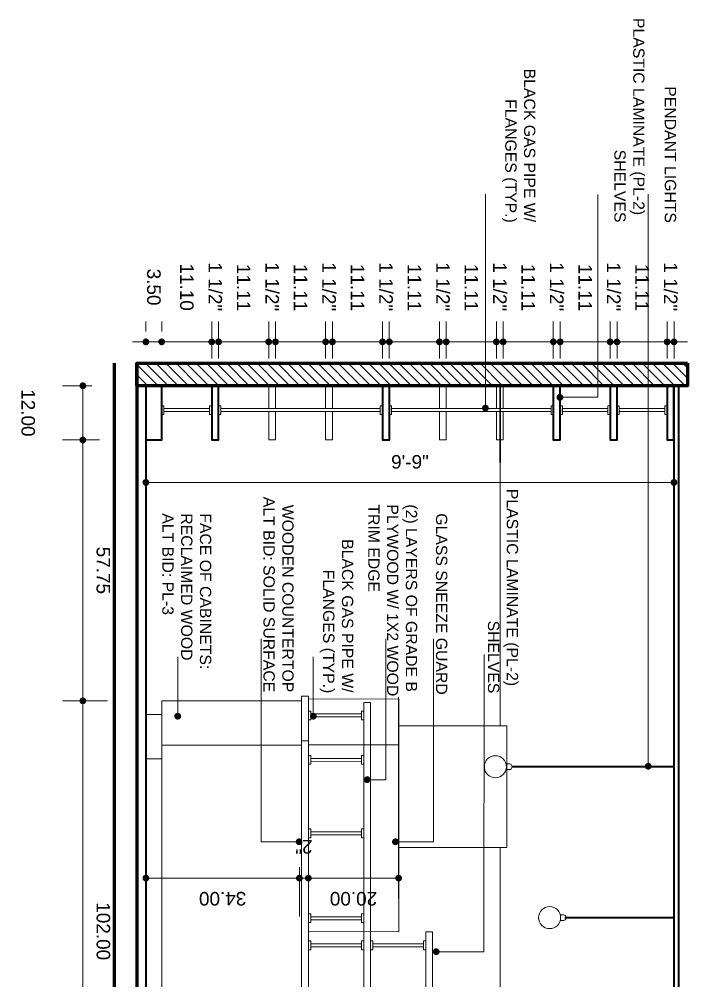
# Model space of a CAD drawing. Extents: x -566 to 72611, y -487 to 32334.
# Drawn here: x -558.9 to -410.1, y 217.8 to 430.6 of the extents above; entities that cross this region are included whole.
import ezdxf

# ---------------------------------------------------------------- set-up
doc = ezdxf.new("R2010")
doc.units = 0
doc.header["$LTSCALE"] = 0.5
doc.header["$MEASUREMENT"] = 0
doc.layers.get('0').update_dxf_attribs({"color": 20, "linetype": 'CONTINUOUS'})
doc.layers.get('DEFPOINTS').update_dxf_attribs({"linetype": 'CONTINUOUS', "lineweight": 5})
for name, color, linetype, lineweight in [('Annotations', 40, 'CONTINUOUS', 5), ('Framing', 142, 'CONTINUOUS', 35), ('hatch', 253, 'CONTINUOUS', 5), ('viewed', 160, 'CONTINUOUS', 13), ('walls', 191, 'CONTINUOUS', 60)]:
    doc.layers.add(name, color=color, linetype=linetype, lineweight=lineweight)
doc.styles.get("Standard").update_dxf_attribs({"font": 'arial.ttf'})
doc.dimstyles.new('Arch96', dxfattribs={"dimscale": 96, "dimtxt": 0.03125, "dimasz": 0.015625, "dimexe": 0.046875, "dimexo": 0.0625, "dimgap": 0.03125, "dimtad": 1, "dimtoh": 1, "dimdec": 4, "dimzin": 3, "dimdsep": 46, "dimlunit": 4, "dimtxsty": 'Standard', "dimblk": 'DOT', "dimcen": 0, "dimdle": 0.046875, "dimclrd": 256, "dimclre": 256, "dimclrt": 256, "dimaunit": 1, "dimadec": 3, "dimazin": 2, "dimtfac": 1, "dimtdec": 4, "dimtmove": 2, "dimatfit": 3, "dimldrblk": 'ARO14', "dimfxl": 1, "dimfrac": 2, "dimlwd": -1, "dimlwe": -1, "dimarcsym": 0})
doc.dimstyles.new('Arch96 IN', dxfattribs={"dimscale": 96, "dimtxt": 0.03125, "dimasz": 0.015625, "dimexe": 0.046875, "dimexo": 0.125, "dimgap": 0.03125, "dimtad": 1, "dimtoh": 1, "dimzin": 3, "dimdsep": 46, "dimtxsty": 'Standard', "dimblk": 'DOT', "dimcen": 0, "dimdle": 0.046875, "dimclrd": 256, "dimclre": 256, "dimclrt": 256, "dimaunit": 1, "dimadec": 3, "dimazin": 2, "dimtfac": 1, "dimtmove": 2, "dimatfit": 3, "dimldrblk": 'ARO14', "dimfxl": 1, "dimfrac": 2, "dimlwd": -1, "dimlwe": -1, "dimarcsym": 0})

# ---------------------------------------------------------------- blocks, each defined once
blk = doc.blocks.new('_Dot')
at = {"color": 0, "linetype": 'ByBlock', "lineweight": -2}
blk.add_line((-0.5, 0), (-1, 0), dxfattribs=at)
at = {"color": 0, "linetype": 'ByBlock', "const_width": 0.5}
blk.add_lwpolyline([(-0.25, 0, 1), (0.25, 0, 1)], format="xyb", close=True, dxfattribs=at)
blk = doc.blocks.new('*D57')
at = {"layer": 'Annotations', "transparency": 16777216}
for p, q in [((-530.79, 331.5), (-530.79, 323.6)), ((-413.79, 331.5), (-413.79, 323.6)), ((-415.29, 328.1), (-529.29, 328.1))]:
    blk.add_line(p, q, dxfattribs=at)
at = {"layer": 'DEFPOINTS', "color": 0, "transparency": 16777216}
for p in [(-530.79, 337.5), (-413.79, 337.5), (-530.79, 328.1)]:
    blk.add_point(p, dxfattribs=at)
at = {"layer": 'Annotations', "transparency": 16777216, "xscale": 1.5, "yscale": 1.5, "zscale": 1.5, "rotation": 180}
blk.add_blockref('_Dot', (-530.79, 328.1), dxfattribs=at)
at = {"layer": 'Annotations', "transparency": 16777216, "xscale": 1.5, "yscale": 1.5, "zscale": 1.5}
blk.add_blockref('_Dot', (-413.79, 328.1), dxfattribs=at)
at = {"layer": 'Annotations', "transparency": 16777216, "insert": (-472.29, 332.63), "char_height": 3, "attachment_point": 5}
blk.add_mtext('9\'-9"', dxfattribs=at)
blk = doc.blocks.new('ARO14')
blk.add_line((0, 0), (-1.02, 0))
at = {"const_width": 0.0625}
blk.add_lwpolyline([(-0.77, 0.47), (0, 0), (-0.77, -0.47)], dxfattribs=at)
blk = doc.blocks.new('*D228')
at = {"layer": 'Annotations', "transparency": 16777216}
for p, q in [((-530.79, 361.5), (-530.79, 363.72)), ((-527.29, 361.5), (-527.29, 363.72)), ((-532.29, 359.22), (-533.79, 359.22)), ((-530.79, 359.22), (-527.29, 359.22)), ((-525.79, 359.22), (-524.29, 359.22))]:
    blk.add_line(p, q, dxfattribs=at)
at = {"layer": 'DEFPOINTS', "color": 0, "transparency": 16777216}
for p in [(-527.29, 359.22), (-530.79, 349.5), (-527.29, 349.5)]:
    blk.add_point(p, dxfattribs=at)
at = {"layer": 'Annotations', "transparency": 16777216, "xscale": 1.5, "yscale": 1.5, "zscale": 1.5}
blk.add_blockref('_Dot', (-530.79, 359.22), dxfattribs=at)
at = {"layer": 'Annotations', "transparency": 16777216, "xscale": 1.5, "yscale": 1.5, "zscale": 1.5, "rotation": 180}
blk.add_blockref('_Dot', (-527.29, 359.22), dxfattribs=at)
at = {"layer": 'Annotations', "transparency": 16777216, "insert": (-529.04, 371.35), "char_height": 3, "attachment_point": 5, "rotation": 270}
blk.add_mtext('3.50', dxfattribs=at)
blk = doc.blocks.new('*D229')
at = {"layer": 'Annotations', "transparency": 16777216}
for p, q in [((-527.29, 361.5), (-527.29, 363.72)), ((-516.2, 361.5), (-516.2, 363.72)), ((-525.79, 359.22), (-517.7, 359.22))]:
    blk.add_line(p, q, dxfattribs=at)
at = {"layer": 'DEFPOINTS', "color": 0, "transparency": 16777216}
for p in [(-516.2, 359.22), (-527.29, 349.5), (-516.2, 349.5)]:
    blk.add_point(p, dxfattribs=at)
at = {"layer": 'Annotations', "transparency": 16777216, "xscale": 1.5, "yscale": 1.5, "zscale": 1.5, "rotation": 180}
blk.add_blockref('_Dot', (-527.29, 359.22), dxfattribs=at)
at = {"layer": 'Annotations', "transparency": 16777216, "xscale": 1.5, "yscale": 1.5, "zscale": 1.5}
blk.add_blockref('_Dot', (-516.2, 359.22), dxfattribs=at)
at = {"layer": 'Annotations', "transparency": 16777216, "insert": (-521.74, 371.34), "char_height": 3, "attachment_point": 5, "rotation": 270}
blk.add_mtext('11.10', dxfattribs=at)
blk = doc.blocks.new('*D230')
at = {"layer": 'Annotations', "transparency": 16777216}
for p, q in [((-516.2, 355.5), (-516.2, 363.72)), ((-514.69, 355.5), (-514.69, 363.72)), ((-517.7, 359.22), (-519.2, 359.22)), ((-516.2, 359.22), (-514.69, 359.22)), ((-513.19, 359.22), (-511.69, 359.22))]:
    blk.add_line(p, q, dxfattribs=at)
at = {"layer": 'DEFPOINTS', "color": 0, "transparency": 16777216}
for p in [(-514.69, 359.22), (-516.2, 349.5), (-514.69, 349.5)]:
    blk.add_point(p, dxfattribs=at)
at = {"layer": 'Annotations', "transparency": 16777216, "xscale": 1.5, "yscale": 1.5, "zscale": 1.5}
blk.add_blockref('_Dot', (-516.2, 359.22), dxfattribs=at)
at = {"layer": 'Annotations', "transparency": 16777216, "xscale": 1.5, "yscale": 1.5, "zscale": 1.5, "rotation": 180}
blk.add_blockref('_Dot', (-514.69, 359.22), dxfattribs=at)
at = {"layer": 'Annotations', "transparency": 16777216, "insert": (-515.44, 371.42), "char_height": 3, "attachment_point": 5, "rotation": 270}
blk.add_mtext('1 1/2"', dxfattribs=at)
blk = doc.blocks.new('*D231')
at = {"layer": 'Annotations', "transparency": 16777216}
for p, q in [((-514.69, 361.5), (-514.69, 363.72)), ((-503.58, 361.5), (-503.58, 363.72)), ((-513.19, 359.22), (-505.08, 359.22))]:
    blk.add_line(p, q, dxfattribs=at)
at = {"layer": 'DEFPOINTS', "color": 0, "transparency": 16777216}
for p in [(-503.58, 359.22), (-514.69, 349.5), (-503.58, 349.5)]:
    blk.add_point(p, dxfattribs=at)
at = {"layer": 'Annotations', "transparency": 16777216, "xscale": 1.5, "yscale": 1.5, "zscale": 1.5, "rotation": 180}
blk.add_blockref('_Dot', (-514.69, 359.22), dxfattribs=at)
at = {"layer": 'Annotations', "transparency": 16777216, "xscale": 1.5, "yscale": 1.5, "zscale": 1.5}
blk.add_blockref('_Dot', (-503.58, 359.22), dxfattribs=at)
at = {"layer": 'Annotations', "transparency": 16777216, "insert": (-509.14, 371.24), "char_height": 3, "attachment_point": 5, "rotation": 270}
blk.add_mtext('11.11', dxfattribs=at)
blk = doc.blocks.new('*D232')
at = {"layer": 'Annotations', "transparency": 16777216}
for p, q in [((-503.58, 355.5), (-503.58, 363.72)), ((-502.08, 355.5), (-502.08, 363.72)), ((-505.08, 359.22), (-506.58, 359.22)), ((-503.58, 359.22), (-502.08, 359.22)), ((-500.58, 359.22), (-499.08, 359.22))]:
    blk.add_line(p, q, dxfattribs=at)
at = {"layer": 'DEFPOINTS', "color": 0, "transparency": 16777216}
for p in [(-502.08, 359.22), (-503.58, 349.5), (-502.08, 349.5)]:
    blk.add_point(p, dxfattribs=at)
at = {"layer": 'Annotations', "transparency": 16777216, "xscale": 1.5, "yscale": 1.5, "zscale": 1.5}
blk.add_blockref('_Dot', (-503.58, 359.22), dxfattribs=at)
at = {"layer": 'Annotations', "transparency": 16777216, "xscale": 1.5, "yscale": 1.5, "zscale": 1.5, "rotation": 180}
blk.add_blockref('_Dot', (-502.08, 359.22), dxfattribs=at)
at = {"layer": 'Annotations', "transparency": 16777216, "insert": (-502.83, 371.42), "char_height": 3, "attachment_point": 5, "rotation": 270}
blk.add_mtext('1 1/2"', dxfattribs=at)
blk = doc.blocks.new('*D233')
at = {"layer": 'Annotations', "transparency": 16777216}
for p, q in [((-502.08, 361.5), (-502.08, 363.72)), ((-490.97, 361.5), (-490.97, 363.72)), ((-500.58, 359.22), (-492.47, 359.22))]:
    blk.add_line(p, q, dxfattribs=at)
at = {"layer": 'DEFPOINTS', "color": 0, "transparency": 16777216}
for p in [(-490.97, 359.22), (-502.08, 349.5), (-490.97, 349.5)]:
    blk.add_point(p, dxfattribs=at)
at = {"layer": 'Annotations', "transparency": 16777216, "xscale": 1.5, "yscale": 1.5, "zscale": 1.5, "rotation": 180}
blk.add_blockref('_Dot', (-502.08, 359.22), dxfattribs=at)
at = {"layer": 'Annotations', "transparency": 16777216, "xscale": 1.5, "yscale": 1.5, "zscale": 1.5}
blk.add_blockref('_Dot', (-490.97, 359.22), dxfattribs=at)
at = {"layer": 'Annotations', "transparency": 16777216, "insert": (-496.53, 371.24), "char_height": 3, "attachment_point": 5, "rotation": 270}
blk.add_mtext('11.11', dxfattribs=at)
blk = doc.blocks.new('*D239')
at = {"layer": 'Annotations', "transparency": 16777216}
for p, q in [((-489.47, 361.5), (-489.47, 363.72)), ((-478.36, 361.5), (-478.36, 363.72)), ((-487.97, 359.22), (-479.86, 359.22))]:
    blk.add_line(p, q, dxfattribs=at)
at = {"layer": 'DEFPOINTS', "color": 0, "transparency": 16777216}
for p in [(-478.36, 359.22), (-489.47, 349.5), (-478.36, 349.5)]:
    blk.add_point(p, dxfattribs=at)
at = {"layer": 'Annotations', "transparency": 16777216, "xscale": 1.5, "yscale": 1.5, "zscale": 1.5, "rotation": 180}
blk.add_blockref('_Dot', (-489.47, 359.22), dxfattribs=at)
at = {"layer": 'Annotations', "transparency": 16777216, "xscale": 1.5, "yscale": 1.5, "zscale": 1.5}
blk.add_blockref('_Dot', (-478.36, 359.22), dxfattribs=at)
at = {"layer": 'Annotations', "transparency": 16777216, "insert": (-483.91, 371.24), "char_height": 3, "attachment_point": 5, "rotation": 270}
blk.add_mtext('11.11', dxfattribs=at)
blk = doc.blocks.new('*D240')
at = {"layer": 'Annotations', "transparency": 16777216}
for p, q in [((-478.36, 355.5), (-478.36, 363.72)), ((-476.86, 355.5), (-476.86, 363.72)), ((-479.86, 359.22), (-481.36, 359.22)), ((-478.36, 359.22), (-476.86, 359.22)), ((-475.36, 359.22), (-473.86, 359.22))]:
    blk.add_line(p, q, dxfattribs=at)
at = {"layer": 'DEFPOINTS', "color": 0, "transparency": 16777216}
for p in [(-476.86, 359.22), (-478.36, 349.5), (-476.86, 349.5)]:
    blk.add_point(p, dxfattribs=at)
at = {"layer": 'Annotations', "transparency": 16777216, "xscale": 1.5, "yscale": 1.5, "zscale": 1.5}
blk.add_blockref('_Dot', (-478.36, 359.22), dxfattribs=at)
at = {"layer": 'Annotations', "transparency": 16777216, "xscale": 1.5, "yscale": 1.5, "zscale": 1.5, "rotation": 180}
blk.add_blockref('_Dot', (-476.86, 359.22), dxfattribs=at)
at = {"layer": 'Annotations', "transparency": 16777216, "insert": (-477.61, 371.42), "char_height": 3, "attachment_point": 5, "rotation": 270}
blk.add_mtext('1 1/2"', dxfattribs=at)
blk = doc.blocks.new('*D241')
at = {"layer": 'Annotations', "transparency": 16777216}
for p, q in [((-476.86, 361.5), (-476.86, 363.72)), ((-465.75, 361.5), (-465.75, 363.72)), ((-475.36, 359.22), (-467.25, 359.22))]:
    blk.add_line(p, q, dxfattribs=at)
at = {"layer": 'DEFPOINTS', "color": 0, "transparency": 16777216}
for p in [(-465.75, 359.22), (-476.86, 349.5), (-465.75, 349.5)]:
    blk.add_point(p, dxfattribs=at)
at = {"layer": 'Annotations', "transparency": 16777216, "xscale": 1.5, "yscale": 1.5, "zscale": 1.5, "rotation": 180}
blk.add_blockref('_Dot', (-476.86, 359.22), dxfattribs=at)
at = {"layer": 'Annotations', "transparency": 16777216, "xscale": 1.5, "yscale": 1.5, "zscale": 1.5}
blk.add_blockref('_Dot', (-465.75, 359.22), dxfattribs=at)
at = {"layer": 'Annotations', "transparency": 16777216, "insert": (-471.3, 371.24), "char_height": 3, "attachment_point": 5, "rotation": 270}
blk.add_mtext('11.11', dxfattribs=at)
blk = doc.blocks.new('*D242')
at = {"layer": 'Annotations', "transparency": 16777216}
for p, q in [((-465.75, 355.5), (-465.75, 363.72)), ((-464.25, 355.5), (-464.25, 363.72)), ((-467.25, 359.22), (-468.75, 359.22)), ((-465.75, 359.22), (-464.25, 359.22)), ((-462.75, 359.22), (-461.25, 359.22))]:
    blk.add_line(p, q, dxfattribs=at)
at = {"layer": 'DEFPOINTS', "color": 0, "transparency": 16777216}
for p in [(-464.25, 359.22), (-465.75, 349.5), (-464.25, 349.5)]:
    blk.add_point(p, dxfattribs=at)
at = {"layer": 'Annotations', "transparency": 16777216, "xscale": 1.5, "yscale": 1.5, "zscale": 1.5}
blk.add_blockref('_Dot', (-465.75, 359.22), dxfattribs=at)
at = {"layer": 'Annotations', "transparency": 16777216, "xscale": 1.5, "yscale": 1.5, "zscale": 1.5, "rotation": 180}
blk.add_blockref('_Dot', (-464.25, 359.22), dxfattribs=at)
at = {"layer": 'Annotations', "transparency": 16777216, "insert": (-465, 371.42), "char_height": 3, "attachment_point": 5, "rotation": 270}
blk.add_mtext('1 1/2"', dxfattribs=at)
blk = doc.blocks.new('*D243')
at = {"layer": 'Annotations', "transparency": 16777216}
for p, q in [((-464.25, 361.5), (-464.25, 363.72)), ((-453.14, 361.5), (-453.14, 363.72)), ((-462.75, 359.22), (-454.64, 359.22))]:
    blk.add_line(p, q, dxfattribs=at)
at = {"layer": 'DEFPOINTS', "color": 0, "transparency": 16777216}
for p in [(-453.14, 359.22), (-464.25, 349.5), (-453.14, 349.5)]:
    blk.add_point(p, dxfattribs=at)
at = {"layer": 'Annotations', "transparency": 16777216, "xscale": 1.5, "yscale": 1.5, "zscale": 1.5, "rotation": 180}
blk.add_blockref('_Dot', (-464.25, 359.22), dxfattribs=at)
at = {"layer": 'Annotations', "transparency": 16777216, "xscale": 1.5, "yscale": 1.5, "zscale": 1.5}
blk.add_blockref('_Dot', (-453.14, 359.22), dxfattribs=at)
at = {"layer": 'Annotations', "transparency": 16777216, "insert": (-458.69, 371.24), "char_height": 3, "attachment_point": 5, "rotation": 270}
blk.add_mtext('11.11', dxfattribs=at)
blk = doc.blocks.new('*D244')
at = {"layer": 'Annotations', "transparency": 16777216}
for p, q in [((-453.14, 355.5), (-453.14, 363.72)), ((-451.63, 355.5), (-451.63, 363.72)), ((-454.64, 359.22), (-456.14, 359.22)), ((-453.14, 359.22), (-451.63, 359.22)), ((-450.13, 359.22), (-448.63, 359.22))]:
    blk.add_line(p, q, dxfattribs=at)
at = {"layer": 'DEFPOINTS', "color": 0, "transparency": 16777216}
for p in [(-451.63, 359.22), (-453.14, 349.5), (-451.63, 349.5)]:
    blk.add_point(p, dxfattribs=at)
at = {"layer": 'Annotations', "transparency": 16777216, "xscale": 1.5, "yscale": 1.5, "zscale": 1.5}
blk.add_blockref('_Dot', (-453.14, 359.22), dxfattribs=at)
at = {"layer": 'Annotations', "transparency": 16777216, "xscale": 1.5, "yscale": 1.5, "zscale": 1.5, "rotation": 180}
blk.add_blockref('_Dot', (-451.63, 359.22), dxfattribs=at)
at = {"layer": 'Annotations', "transparency": 16777216, "insert": (-452.39, 371.42), "char_height": 3, "attachment_point": 5, "rotation": 270}
blk.add_mtext('1 1/2"', dxfattribs=at)
blk = doc.blocks.new('*D245')
at = {"layer": 'Annotations', "transparency": 16777216}
for p, q in [((-451.63, 361.5), (-451.63, 363.72)), ((-440.53, 361.5), (-440.53, 363.72)), ((-450.13, 359.22), (-442.03, 359.22))]:
    blk.add_line(p, q, dxfattribs=at)
at = {"layer": 'DEFPOINTS', "color": 0, "transparency": 16777216}
for p in [(-440.53, 359.22), (-451.63, 349.5), (-440.53, 349.5)]:
    blk.add_point(p, dxfattribs=at)
at = {"layer": 'Annotations', "transparency": 16777216, "xscale": 1.5, "yscale": 1.5, "zscale": 1.5, "rotation": 180}
blk.add_blockref('_Dot', (-451.63, 359.22), dxfattribs=at)
at = {"layer": 'Annotations', "transparency": 16777216, "xscale": 1.5, "yscale": 1.5, "zscale": 1.5}
blk.add_blockref('_Dot', (-440.53, 359.22), dxfattribs=at)
at = {"layer": 'Annotations', "transparency": 16777216, "insert": (-446.08, 371.24), "char_height": 3, "attachment_point": 5, "rotation": 270}
blk.add_mtext('11.11', dxfattribs=at)
blk = doc.blocks.new('*D234')
at = {"layer": 'Annotations', "transparency": 16777216}
for p, q in [((-440.53, 355.5), (-440.53, 363.72)), ((-439.02, 355.5), (-439.02, 363.72)), ((-442.03, 359.22), (-443.53, 359.22)), ((-440.53, 359.22), (-439.02, 359.22)), ((-437.52, 359.22), (-436.02, 359.22))]:
    blk.add_line(p, q, dxfattribs=at)
at = {"layer": 'DEFPOINTS', "color": 0, "transparency": 16777216}
for p in [(-439.02, 359.22), (-440.53, 349.5), (-439.02, 349.5)]:
    blk.add_point(p, dxfattribs=at)
at = {"layer": 'Annotations', "transparency": 16777216, "xscale": 1.5, "yscale": 1.5, "zscale": 1.5}
blk.add_blockref('_Dot', (-440.53, 359.22), dxfattribs=at)
at = {"layer": 'Annotations', "transparency": 16777216, "xscale": 1.5, "yscale": 1.5, "zscale": 1.5, "rotation": 180}
blk.add_blockref('_Dot', (-439.02, 359.22), dxfattribs=at)
at = {"layer": 'Annotations', "transparency": 16777216, "insert": (-439.78, 371.42), "char_height": 3, "attachment_point": 5, "rotation": 270}
blk.add_mtext('1 1/2"', dxfattribs=at)
blk = doc.blocks.new('*D235')
at = {"layer": 'Annotations', "transparency": 16777216}
for p, q in [((-439.02, 361.5), (-439.02, 363.72)), ((-427.92, 361.5), (-427.92, 363.72)), ((-437.52, 359.22), (-429.42, 359.22))]:
    blk.add_line(p, q, dxfattribs=at)
at = {"layer": 'DEFPOINTS', "color": 0, "transparency": 16777216}
for p in [(-427.92, 359.22), (-439.02, 349.5), (-427.92, 349.5)]:
    blk.add_point(p, dxfattribs=at)
at = {"layer": 'Annotations', "transparency": 16777216, "xscale": 1.5, "yscale": 1.5, "zscale": 1.5, "rotation": 180}
blk.add_blockref('_Dot', (-439.02, 359.22), dxfattribs=at)
at = {"layer": 'Annotations', "transparency": 16777216, "xscale": 1.5, "yscale": 1.5, "zscale": 1.5}
blk.add_blockref('_Dot', (-427.92, 359.22), dxfattribs=at)
at = {"layer": 'Annotations', "transparency": 16777216, "insert": (-433.47, 371.24), "char_height": 3, "attachment_point": 5, "rotation": 270}
blk.add_mtext('11.11', dxfattribs=at)
blk = doc.blocks.new('*D236')
at = {"layer": 'Annotations', "transparency": 16777216}
for p, q in [((-427.92, 355.5), (-427.92, 363.72)), ((-426.41, 355.5), (-426.41, 363.72)), ((-429.42, 359.22), (-430.92, 359.22)), ((-427.92, 359.22), (-426.41, 359.22)), ((-424.91, 359.22), (-423.41, 359.22))]:
    blk.add_line(p, q, dxfattribs=at)
at = {"layer": 'DEFPOINTS', "color": 0, "transparency": 16777216}
for p in [(-426.41, 359.22), (-427.92, 349.5), (-426.41, 349.5)]:
    blk.add_point(p, dxfattribs=at)
at = {"layer": 'Annotations', "transparency": 16777216, "xscale": 1.5, "yscale": 1.5, "zscale": 1.5}
blk.add_blockref('_Dot', (-427.92, 359.22), dxfattribs=at)
at = {"layer": 'Annotations', "transparency": 16777216, "xscale": 1.5, "yscale": 1.5, "zscale": 1.5, "rotation": 180}
blk.add_blockref('_Dot', (-426.41, 359.22), dxfattribs=at)
at = {"layer": 'Annotations', "transparency": 16777216, "insert": (-427.16, 371.42), "char_height": 3, "attachment_point": 5, "rotation": 270}
blk.add_mtext('1 1/2"', dxfattribs=at)
blk = doc.blocks.new('*D237')
at = {"layer": 'Annotations', "transparency": 16777216}
for p, q in [((-426.41, 361.5), (-426.41, 363.72)), ((-415.3, 361.5), (-415.3, 363.72)), ((-424.91, 359.22), (-416.8, 359.22))]:
    blk.add_line(p, q, dxfattribs=at)
at = {"layer": 'DEFPOINTS', "color": 0, "transparency": 16777216}
for p in [(-415.3, 359.22), (-426.41, 349.5), (-415.3, 349.5)]:
    blk.add_point(p, dxfattribs=at)
at = {"layer": 'Annotations', "transparency": 16777216, "xscale": 1.5, "yscale": 1.5, "zscale": 1.5, "rotation": 180}
blk.add_blockref('_Dot', (-426.41, 359.22), dxfattribs=at)
at = {"layer": 'Annotations', "transparency": 16777216, "xscale": 1.5, "yscale": 1.5, "zscale": 1.5}
blk.add_blockref('_Dot', (-415.3, 359.22), dxfattribs=at)
at = {"layer": 'Annotations', "transparency": 16777216, "insert": (-420.86, 371.24), "char_height": 3, "attachment_point": 5, "rotation": 270}
blk.add_mtext('11.11', dxfattribs=at)
blk = doc.blocks.new('*D238')
at = {"layer": 'Annotations', "transparency": 16777216}
for p, q in [((-415.3, 355.5), (-415.3, 363.72)), ((-413.79, 355.5), (-413.79, 363.72)), ((-416.8, 359.22), (-418.3, 359.22)), ((-415.3, 359.22), (-413.79, 359.22)), ((-412.29, 359.22), (-410.79, 359.22))]:
    blk.add_line(p, q, dxfattribs=at)
at = {"layer": 'DEFPOINTS', "color": 0, "transparency": 16777216}
for p in [(-413.79, 359.22), (-415.3, 349.5), (-413.79, 349.5)]:
    blk.add_point(p, dxfattribs=at)
at = {"layer": 'Annotations', "transparency": 16777216, "xscale": 1.5, "yscale": 1.5, "zscale": 1.5}
blk.add_blockref('_Dot', (-415.3, 359.22), dxfattribs=at)
at = {"layer": 'Annotations', "transparency": 16777216, "xscale": 1.5, "yscale": 1.5, "zscale": 1.5, "rotation": 180}
blk.add_blockref('_Dot', (-413.79, 359.22), dxfattribs=at)
at = {"layer": 'Annotations', "transparency": 16777216, "insert": (-414.55, 371.42), "char_height": 3, "attachment_point": 5, "rotation": 270}
blk.add_mtext('1 1/2"', dxfattribs=at)
blk = doc.blocks.new('*D246')
at = {"layer": 'Annotations', "transparency": 16777216}
for p, q in [((-490.97, 355.5), (-490.97, 363.72)), ((-489.47, 355.5), (-489.47, 363.72)), ((-492.47, 359.22), (-493.97, 359.22)), ((-490.97, 359.22), (-489.47, 359.22)), ((-487.97, 359.22), (-486.47, 359.22))]:
    blk.add_line(p, q, dxfattribs=at)
at = {"layer": 'DEFPOINTS', "color": 0, "transparency": 16777216}
for p in [(-489.47, 359.22), (-490.97, 349.5), (-489.47, 349.5)]:
    blk.add_point(p, dxfattribs=at)
at = {"layer": 'Annotations', "transparency": 16777216, "xscale": 1.5, "yscale": 1.5, "zscale": 1.5}
blk.add_blockref('_Dot', (-490.97, 359.22), dxfattribs=at)
at = {"layer": 'Annotations', "transparency": 16777216, "xscale": 1.5, "yscale": 1.5, "zscale": 1.5, "rotation": 180}
blk.add_blockref('_Dot', (-489.47, 359.22), dxfattribs=at)
at = {"layer": 'Annotations', "transparency": 16777216, "insert": (-490.22, 371.42), "char_height": 3, "attachment_point": 5, "rotation": 270}
blk.add_mtext('1 1/2"', dxfattribs=at)
blk = doc.blocks.new('*D252')
at = {"layer": 'Annotations', "transparency": 16777216}
for p, q in [((-474.8, 280.67), (-474.8, 236)), ((-494.8, 193.14), (-494.8, 245)), ((-493.3, 240.5), (-476.3, 240.5))]:
    blk.add_line(p, q, dxfattribs=at)
at = {"layer": 'DEFPOINTS', "color": 0, "transparency": 16777216}
for p in [(-474.8, 292.67), (-474.8, 240.5), (-494.8, 181.14)]:
    blk.add_point(p, dxfattribs=at)
at = {"layer": 'Annotations', "transparency": 16777216, "xscale": 1.5, "yscale": 1.5, "zscale": 1.5, "rotation": 180}
blk.add_blockref('_Dot', (-494.8, 240.5), dxfattribs=at)
at = {"layer": 'Annotations', "transparency": 16777216, "xscale": 1.5, "yscale": 1.5, "zscale": 1.5}
blk.add_blockref('_Dot', (-474.8, 240.5), dxfattribs=at)
at = {"layer": 'Annotations', "transparency": 16777216, "insert": (-484.8, 235.96), "char_height": 3, "attachment_point": 5, "rotation": 180}
blk.add_mtext('20.00', dxfattribs=at)
blk = doc.blocks.new('*D253')
at = {"layer": 'Annotations', "transparency": 16777216}
for p, q in [((-529.29, 240.5), (-498.29, 240.5)), ((-530.79, 230.98), (-530.79, 236)), ((-496.79, 231.99), (-496.79, 236))]:
    blk.add_line(p, q, dxfattribs=at)
at = {"layer": 'DEFPOINTS', "color": 0, "transparency": 16777216}
for p in [(-530.79, 242.98), (-496.79, 243.99), (-496.79, 240.5)]:
    blk.add_point(p, dxfattribs=at)
at = {"layer": 'Annotations', "transparency": 16777216, "xscale": 1.5, "yscale": 1.5, "zscale": 1.5, "rotation": 180}
blk.add_blockref('_Dot', (-530.79, 240.5), dxfattribs=at)
at = {"layer": 'Annotations', "transparency": 16777216, "xscale": 1.5, "yscale": 1.5, "zscale": 1.5}
blk.add_blockref('_Dot', (-496.79, 240.5), dxfattribs=at)
at = {"layer": 'Annotations', "transparency": 16777216, "insert": (-513.79, 235.96), "char_height": 3, "attachment_point": 5, "rotation": 180}
blk.add_mtext('34.00', dxfattribs=at)
blk = doc.blocks.new('*D254')
at = {"layer": 'Annotations', "transparency": 16777216}
for p, q in [((-496.79, 242.96), (-496.79, 236)), ((-498.29, 240.5), (-499.79, 240.5)), ((-496.79, 240.5), (-494.79, 240.5)), ((-493.29, 240.5), (-491.79, 240.5)), ((-494.79, 237.99), (-494.79, 236))]:
    blk.add_line(p, q, dxfattribs=at)
at = {"layer": 'DEFPOINTS', "color": 0, "transparency": 16777216}
for p in [(-496.79, 248.96), (-494.79, 243.99), (-494.79, 240.5)]:
    blk.add_point(p, dxfattribs=at)
at = {"layer": 'Annotations', "transparency": 16777216, "xscale": 1.5, "yscale": 1.5, "zscale": 1.5}
blk.add_blockref('_Dot', (-496.79, 240.5), dxfattribs=at)
at = {"layer": 'Annotations', "transparency": 16777216, "xscale": 1.5, "yscale": 1.5, "zscale": 1.5, "rotation": 180}
blk.add_blockref('_Dot', (-494.79, 240.5), dxfattribs=at)
at = {"layer": 'Annotations', "transparency": 16777216, "insert": (-495.79, 247.45), "char_height": 3, "attachment_point": 5, "rotation": 180}
blk.add_mtext('2"', dxfattribs=at)
blk = doc.blocks.new('*D261')
at = {"layer": 'Annotations', "transparency": 16777216}
for p, q in [((-539.29, 279.75), (-549.26, 279.75)), ((-544.76, 278.25), (-544.76, 179.25)), ((-539.29, 177.75), (-549.26, 177.75))]:
    blk.add_line(p, q, dxfattribs=at)
at = {"layer": 'DEFPOINTS', "color": 0, "transparency": 16777216}
for p in [(-527.29, 279.75), (-544.76, 177.75), (-527.29, 177.75)]:
    blk.add_point(p, dxfattribs=at)
at = {"layer": 'Annotations', "transparency": 16777216, "xscale": 1.5, "yscale": 1.5, "zscale": 1.5}
for p, rotation in [((-544.76, 279.75), 90), ((-544.76, 177.75), 270)]:
    blk.add_blockref('_Dot', p, dxfattribs=dict(at, rotation=rotation))
at = {"layer": 'Annotations', "transparency": 16777216, "insert": (-540.23, 228.75), "char_height": 3, "attachment_point": 5, "rotation": 270}
blk.add_mtext('102.00', dxfattribs=at)
blk = doc.blocks.new('*D263')
at = {"layer": 'Annotations', "transparency": 16777216}
for p, q in [((-541.04, 337.5), (-549.26, 337.5)), ((-544.76, 281.25), (-544.76, 336)), ((-539.29, 279.75), (-549.26, 279.75))]:
    blk.add_line(p, q, dxfattribs=at)
at = {"layer": 'DEFPOINTS', "color": 0, "transparency": 16777216}
for p in [(-544.76, 337.5), (-529.04, 337.5), (-527.29, 279.75)]:
    blk.add_point(p, dxfattribs=at)
at = {"layer": 'Annotations', "transparency": 16777216, "xscale": 1.5, "yscale": 1.5, "zscale": 1.5}
for p, rotation in [((-544.76, 337.5), 90), ((-544.76, 279.75), 270)]:
    blk.add_blockref('_Dot', p, dxfattribs=dict(at, rotation=rotation))
at = {"layer": 'Annotations', "transparency": 16777216, "insert": (-540.24, 308.63), "char_height": 3, "attachment_point": 5, "rotation": 270}
blk.add_mtext('57.75', dxfattribs=at)
blk = doc.blocks.new('*D264')
at = {"layer": 'Annotations', "transparency": 16777216}
for p, q in [((-542.79, 349.5), (-549.26, 349.5)), ((-544.76, 339), (-544.76, 348)), ((-541.04, 337.5), (-549.26, 337.5))]:
    blk.add_line(p, q, dxfattribs=at)
at = {"layer": 'DEFPOINTS', "color": 0, "transparency": 16777216}
for p in [(-544.76, 349.5), (-530.79, 349.5), (-529.04, 337.5)]:
    blk.add_point(p, dxfattribs=at)
at = {"layer": 'Annotations', "transparency": 16777216, "xscale": 1.5, "yscale": 1.5, "zscale": 1.5}
for p, rotation in [((-544.76, 349.5), 90), ((-544.76, 337.5), 270)]:
    blk.add_blockref('_Dot', p, dxfattribs=dict(at, rotation=rotation))
at = {"layer": 'Annotations', "transparency": 16777216, "insert": (-556.89, 343.5), "char_height": 3, "attachment_point": 5, "rotation": 270}
blk.add_mtext('12.00', dxfattribs=at)

msp = doc.modelspace()

# ---------------------------------------------------------------- hatches: boundary and pattern name
at = {"layer": 'hatch'}
h = msp.add_hatch(dxfattribs=at)
h.set_pattern_fill('ANSI31', color=256, scale=0.5, style=0)
h.set_pattern_definition([(315, (-481.7687, 213.3685), (1.122532, 1.122532), [])])
h.paths.add_polyline_path([(-410.81089, 349.49997), (-410.81089, 354.50568), (-532.79375, 354.50568), (-532.79375, 349.49997)])

# ---------------------------------------------------------------- linework, layer by layer
for p, q in [((-424.0743, 354.50568), (-410.81089, 354.50568)), ((-530.79375, 349.49997), (-530.79375, 279.74708)), ((-410.81089, 349.49997), (-452.29375, 349.49997)), ((-452.29375, 349.49997), (-410.81089, 349.49997)), ((-410.81089, 349.49997), (-452.29375, 349.49997)), ((-410.81089, 349.49997), (-452.29375, 349.49997)), ((-452.29375, 349.49997), (-410.81089, 349.49997)), ((-452.29375, 349.49997), (-410.81089, 349.49997)), ((-452.29375, 332.49426), (-452.29375, 349.49997)), ((-410.81089, 349.49997), (-452.29375, 349.49997)), ((-452.29375, 349.49997), (-452.29375, 332.49426)), ((-452.29375, 349.49997), (-452.29375, 332.49426)), ((-452.29375, 332.49426), (-452.29375, 349.49997)), ((-410.81089, 349.49997), (-452.29375, 349.49997)), ((-452.29375, 349.49997), (-410.81089, 349.49997))]:
    msp.add_line(p, q)
at = {"layer": 'Framing'}
for p, q in [((-530.79375, 349.49997), (-530.79375, -4.98036)), ((-413.79375, 349.49997), (-413.79375, 173.7514)), ((-412.79375, 349.49997), (-412.79375, 173.7514))]:
    msp.add_line(p, q, dxfattribs=at)
for points in [[(-530.79375, 349.49997), (-530.79375, 337.49997), (-527.29375, 337.49997), (-527.29375, 349.49997)], [(-516.1955, 349.49997), (-516.1955, 337.49997), (-514.68978, 337.49997), (-514.68978, 349.49997)], [(-478.36216, 349.49997), (-478.36216, 337.49997), (-476.85645, 337.49997), (-476.85645, 349.49997)], [(-440.52883, 349.49997), (-440.52883, 337.49997), (-439.02312, 337.49997), (-439.02312, 349.49997)], [(-427.91772, 349.49997), (-427.91772, 337.49997), (-426.41201, 337.49997), (-426.41201, 349.49997)], [(-415.29947, 349.49997), (-415.29947, 337.49997), (-413.79375, 337.49997), (-413.79375, 349.49997)]]:
    msp.add_lwpolyline(points, close=True, dxfattribs=at)
for points in [[(-439.02312, 344.44283), (-439.02312, 349.49997), (-440.52883, 349.49997), (-440.52883, 344.44283)], [(-440.52883, 343.7914), (-440.52883, 337.49997), (-439.02312, 337.49997), (-439.02312, 343.7914)]]:
    msp.add_lwpolyline(points, dxfattribs=at)
at = {"layer": 'viewed'}
for p, q in [((-452.29375, 349.49997), (-452.29375, 274.24283)), ((-496.29375, 280.75426), (-496.29375, 177.75426)), ((-496.29375, 280.75426), (-494.79375, 280.75426)), ((-474.77375, 280.18666), (-494.81089, 280.12422)), ((-494.79375, 280.75426), (-494.79375, 177.75426)), ((-481.04479, 165.75426), (-481.04479, 279.36315)), ((-474.77375, 280.18666), (-474.77375, 228.62713)), ((-474.77375, 274.25), (-450.79375, 274.25)), ((-450.80518, 274.29426), (-450.80518, 274.1914)), ((-450.80518, 274.29426), (-450.80518, 274.1914)), ((-450.80518, 274.29426), (-450.80518, 274.1914)), ((-450.80518, 267.74568), (-450.80518, 274.24283)), ((-450.80518, 274.24283), (-450.80518, 267.74568)), ((-450.80518, 267.74568), (-450.80518, 274.24283)), ((-450.80518, 267.74568), (-450.80518, 274.24283)), ((-450.80518, 267.74568), (-450.80518, 274.24283)), ((-450.80518, 274.24283), (-450.80518, 267.74568)), ((-450.80518, 267.74568), (-450.80518, 274.24283)), ((-450.80518, 274.24283), (-450.80518, 267.74568)), ((-450.80518, 274.24283), (-450.80518, 267.74568)), ((-450.80518, 267.74568), (-450.80518, 274.24283)), ((-450.79375, 274.25), (-450.79375, 247.25997)), ((-496.29375, 270.89892), (-494.79375, 270.89892)), ((-527.29375, 269.89892), (-496.29375, 269.89892)), ((-474.77375, 269.9928), (-494.81089, 269.9928)), ((-530.79375, 266.89892), (-527.29375, 266.89892)), ((-451.00316, 265.77598), (-450.20847, 265.77598)), ((-451.00316, 264.52428), (-450.20847, 264.52428)), ((-449.65906, 265.27013), (-413.79375, 265.27013)), ((-449.65906, 265.03013), (-413.79375, 265.03013)), ((-450.80518, 247.25997), (-474.77375, 247.25997)), ((-474.77375, 247.25997), (-450.80518, 247.25997)), ((-450.80518, 247.25997), (-474.77375, 247.25997)), ((-474.77375, 247.25997), (-450.79375, 247.25997)), ((-452.29375, 173.75), (-452.29375, 247.26714)), ((-439.00316, 232.37948), (-438.20847, 232.37948)), ((-439.00316, 231.12779), (-438.20847, 231.12779)), ((-437.94424, 231.87364), (-413.79375, 231.87364)), ((-437.94424, 231.63364), (-413.79375, 231.63364)), ((-474.77375, 228.62713), (-494.81089, 228.66788)), ((-467.29302, 177.75426, -20), (-467.29302, 228.62713, -20))]:
    msp.add_line(p, q, dxfattribs=at)
for points in [[(-502.07867, 344.44283), (-502.07867, 349.49997), (-503.58439, 349.49997), (-503.58439, 344.44283)], [(-489.46756, 344.44283), (-489.46756, 349.49997), (-490.97328, 349.49997), (-490.97328, 344.44283)], [(-464.24534, 344.44283), (-464.24534, 349.49997), (-465.75105, 349.49997), (-465.75105, 344.44283)], [(-451.63423, 344.44283), (-451.63423, 349.49997), (-453.13994, 349.49997), (-453.13994, 344.44283)], [(-514.19264, 343.7914), (-478.85931, 343.7914), (-478.85931, 344.44283), (-514.19264, 344.44283)], [(-503.58439, 343.7914), (-503.58439, 337.49997), (-502.07867, 337.49997), (-502.07867, 343.7914)], [(-490.97328, 343.7914), (-490.97328, 337.49997), (-489.46756, 337.49997), (-489.46756, 343.7914)], [(-465.75105, 343.7914), (-465.75105, 337.49997), (-464.24534, 337.49997), (-464.24534, 343.7914)], [(-453.13994, 343.7914), (-453.13994, 337.49997), (-451.63423, 337.49997), (-451.63423, 343.7914)]]:
    msp.add_lwpolyline(points, dxfattribs=at)
for points in [[(-526.79719, 345.07711), (-526.79719, 343.13997), (-527.29433, 343.13997), (-527.29433, 345.07711)], [(-516.69264, 345.07711), (-516.69264, 343.13997), (-516.1955, 343.13997), (-516.1955, 345.07711)], [(-514.19264, 345.07711), (-514.19264, 343.13997), (-514.68978, 343.13997), (-514.68978, 345.07711)], [(-478.85931, 345.07711), (-478.85931, 343.13997), (-478.36216, 343.13997), (-478.36216, 345.07711)], [(-476.35931, 345.07711), (-476.35931, 343.13997), (-476.85645, 343.13997), (-476.85645, 345.07711)], [(-441.02597, 345.07711), (-441.02597, 343.13997), (-440.52883, 343.13997), (-440.52883, 345.07711)], [(-438.52597, 345.07711), (-438.52597, 343.13997), (-439.02312, 343.13997), (-439.02312, 345.07711)], [(-428.41486, 345.07711), (-428.41486, 343.13997), (-427.91772, 343.13997), (-427.91772, 345.07711)], [(-425.91486, 345.07711), (-425.91486, 343.13997), (-426.41201, 343.13997), (-426.41201, 345.07711)], [(-415.79661, 345.07711), (-415.79661, 343.13997), (-415.29947, 343.13997), (-415.29947, 345.07711)], [(-516.69264, 343.7914), (-516.69264, 344.44283), (-526.79719, 344.44283), (-526.79719, 343.7914)], [(-440.9893, 343.7914), (-440.9893, 344.44283), (-476.35931, 344.44283), (-476.35931, 343.7914)], [(-428.41486, 343.7914), (-428.41486, 344.44283), (-438.53439, 344.44283), (-438.53439, 343.7914)], [(-415.79661, 343.7914), (-415.79661, 344.44283), (-425.91486, 344.44283), (-425.91486, 343.7914)], [(-496.29375, 279.75426), (-496.29375, 177.75426), (-527.29375, 177.75426), (-527.29375, 279.75426)], [(-482.54344, 165.75426), (-481.04479, 165.75426), (-481.04479, 279.36315), (-482.54344, 279.36315)], [(-530.79375, 276.75426), (-530.79375, 177.75426), (-527.29375, 177.75426), (-527.29375, 276.75426)], [(-494.28012, 265.71988), (-494.28012, 267.65702), (-494.77727, 267.65702), (-494.77727, 265.71988)], [(-483.04058, 267.00559), (-483.04058, 266.35416), (-494.28012, 266.36273), (-494.28012, 267.01416)], [(-483.04058, 265.71988), (-483.04058, 267.65702), (-482.54344, 267.65702), (-482.54344, 265.71988)], [(-480.54764, 224.65142), (-480.54764, 226.58856), (-481.04479, 226.58856), (-481.04479, 224.65142)], [(-469.28882, 225.93713), (-469.28882, 225.2857), (-480.54764, 225.29427), (-480.54764, 225.9457)], [(-469.28882, 224.65142), (-469.28882, 226.58856), (-468.79168, 226.58856), (-468.79168, 224.65142)]]:
    msp.add_lwpolyline(points, close=True, dxfattribs=at)
for points, elevation in [([(-494.28012, 275.55139), (-494.28012, 277.48854), (-494.77727, 277.48854), (-494.77727, 275.55139)], 20), ([(-483.04058, 276.83711), (-483.04058, 276.18568), (-494.28012, 276.19425), (-494.28012, 276.84568)], 20), ([(-483.04058, 275.55139), (-483.04058, 277.48854), (-482.54344, 277.48854), (-482.54344, 275.55139)], 20), ([(-494.28012, 249.44028), (-494.28012, 251.37742), (-494.77727, 251.37742), (-494.77727, 249.44028)], 10), ([(-483.04058, 249.44028), (-483.04058, 251.37742), (-482.54344, 251.37742), (-482.54344, 249.44028)], 10), ([(-483.04058, 250.72599), (-483.04058, 250.07457), (-494.28012, 250.08314), (-494.28012, 250.73457)], 10), ([(-494.28012, 230.65856), (-494.28012, 232.5957), (-494.77727, 232.5957), (-494.77727, 230.65856)], 20), ([(-483.04058, 230.65856), (-483.04058, 232.5957), (-482.54344, 232.5957), (-482.54344, 230.65856)], 20), ([(-483.04058, 231.94427), (-483.04058, 231.29284), (-494.28012, 231.30141), (-494.28012, 231.95284)], 20), ([(-468.79168, 177.75426), (-467.29302, 177.75426), (-467.29302, 228.62713), (-468.79168, 228.62713)], -20), ([(-494.28012, 224.65142), (-494.28012, 226.58856), (-494.77727, 226.58856), (-494.77727, 224.65142)], 20), ([(-483.04058, 225.93713), (-483.04058, 225.2857), (-494.28012, 225.29427), (-494.28012, 225.9457)], 20), ([(-483.04058, 224.65142), (-483.04058, 226.58856), (-482.54344, 226.58856), (-482.54344, 224.65142)], 20)]:
    msp.add_lwpolyline(points, close=True, dxfattribs=dict(at, elevation=elevation))
for centre in [(-453.35757, 265.15013), (-441.35757, 231.75364)]:
    msp.add_circle(centre, 2.43618, dxfattribs=at)
for centre in [(-450.29023, 265.15013), (-438.29023, 231.75364)]:
    msp.add_arc(centre, 0.63117, 262.5569624, 97.4430376, dxfattribs=at)
at = {"layer": 'walls'}
for p, q in [((-537.79375, 354.50568), (-537.79375, -9.98574)), ((-532.79375, 354.50568), (-532.79375, -9.98574))]:
    msp.add_line(p, q, dxfattribs=at)
msp.add_lwpolyline([(-410.81089, 354.50568), (-410.81089, 349.49997), (-532.79375, 349.49997), (-532.79375, 354.50568)], close=True, dxfattribs=at)

# ---------------------------------------------------------------- texts
at = {"layer": 'Annotations', "char_height": 2.5, "attachment_point": 7, "rotation": 270}
for s, insert in [('\\pi4.1542;{\\f@Arial Unicode MS|b0|i0|c0|p34;PLASTIC LAMINATE (PL-2) \\P\\pi33.32;SHELVES}', (-427.03406, 435.08395, 34)), ('\\pi15.385;{\\fHelvetica|b0|i0|c0|p2;BLACK GAS PIPE W/ \\P\\pi22.145;FLANGES (TYP.)}', (-451.93237, 435.08395, 34)), ('\\pi19.274;PENDANT LIGHTS', (-415.86513, 435.08395, 34)), ('\\pi4.1542;{\\f@Arial Unicode MS|b0|i0|c0|p34;PLASTIC LAMINATE (PL-2) \\P\\pi33.32;SHELVES}', (-455.03899, 330.82711, 34)), ('\\pi7.7694;{\\f@Arial Unicode MS|b0|i0|c0|p34;WOODEN COUNTERTOP\\P\\pi6.0027;ALT BID: SOLID SURFACE}', (-504.78169, 330.92489, 34)), ('(2) LAYERS OF GRADE B PLYWOOD W/ 1X2 WOOD TRIM EDGE', (-481.56797, 323.23922, 34)), ('FACE OF CABINETS: RECLAIMED WOOD\\PALT BID: PL-3', (-527.191, 321.26663, 34)), ('\\pi9.2923;GLASS SNEEZE GUARD', (-466.55999, 330.55605, 34)), ('\\pi15.385;{\\fHelvetica|b0|i0|c0|p2;BLACK GAS PIPE W/ \\P\\pi22.145;FLANGES (TYP.)}', (-492.27802, 330.92489, 34))]:
    msp.add_mtext_dynamic_manual_height_columns(s, width=49.0944694, gutter_width=12.5, heights=[0], dxfattribs=dict(at, insert=insert))

# ---------------------------------------------------------------- dimensions: what is measured, and where the dimension line sits
at = {"layer": 'Annotations'}
for base, p1, p2, angle, dimstyle, picture, middle in [((-527.29375, 359.21644), (-530.79375, 349.49997), (-527.29375, 349.49997), 0, 'Arch96 IN', '*D228', (-529.04375, 371.34741)), ((-516.1955, 359.21644), (-527.29375, 349.49997), (-516.1955, 349.49997), 0, 'Arch96 IN', '*D229', (-521.74462, 371.34332)), ((-514.68978, 359.21644), (-516.1955, 349.49997), (-514.68978, 349.49997), 0, 'Arch96', '*D230', (-515.44264, 371.42108)), ((-503.58439, 359.21644), (-514.68978, 349.49997), (-503.58439, 349.49997), 0, 'Arch96 IN', '*D231', (-509.13708, 371.241)), ((-502.07867, 359.21644), (-503.58439, 349.49997), (-502.07867, 349.49997), 0, 'Arch96', '*D232', (-502.83153, 371.42108)), ((-490.97328, 359.21644), (-502.07867, 349.49997), (-490.97328, 349.49997), 0, 'Arch96 IN', '*D233', (-496.52597, 371.241)), ((-489.46756, 359.21644), (-490.97328, 349.49997), (-489.46756, 349.49997), 0, 'Arch96', '*D246', (-490.22042, 371.42108)), ((-478.36216, 359.21644), (-489.46756, 349.49997), (-478.36216, 349.49997), 0, 'Arch96 IN', '*D239', (-483.91486, 371.241)), ((-476.85645, 359.21644), (-478.36216, 349.49997), (-476.85645, 349.49997), 0, 'Arch96', '*D240', (-477.60931, 371.42108)), ((-465.75105, 359.21644), (-476.85645, 349.49997), (-465.75105, 349.49997), 0, 'Arch96 IN', '*D241', (-471.30375, 371.241)), ((-464.24534, 359.21644), (-465.75105, 349.49997), (-464.24534, 349.49997), 0, 'Arch96', '*D242', (-464.9982, 371.42108)), ((-453.13994, 359.21644), (-464.24534, 349.49997), (-453.13994, 349.49997), 0, 'Arch96 IN', '*D243', (-458.69264, 371.241)), ((-451.63423, 359.21644), (-453.13994, 349.49997), (-451.63423, 349.49997), 0, 'Arch96', '*D244', (-452.38708, 371.42108)), ((-440.52883, 359.21644), (-451.63423, 349.49997), (-440.52883, 349.49997), 0, 'Arch96 IN', '*D245', (-446.08153, 371.241)), ((-439.02312, 359.21644), (-440.52883, 349.49997), (-439.02312, 349.49997), 0, 'Arch96', '*D234', (-439.77597, 371.42108)), ((-427.91772, 359.21644), (-439.02312, 349.49997), (-427.91772, 349.49997), 0, 'Arch96 IN', '*D235', (-433.47042, 371.241)), ((-426.41201, 359.21644), (-427.91772, 349.49997), (-426.41201, 349.49997), 0, 'Arch96', '*D236', (-427.16486, 371.42108)), ((-415.29947, 359.21644), (-426.41201, 349.49997), (-415.29947, 349.49997), 0, 'Arch96 IN', '*D237', (-420.85574, 371.241)), ((-413.79375, 359.21644), (-415.29947, 349.49997), (-413.79375, 349.49997), 0, 'Arch96', '*D238', (-414.54661, 371.42108)), ((-544.76123, 349.49997), (-529.04375, 337.49997), (-530.79375, 349.49997), 270, 'Arch96 IN', '*D264', (-556.88811, 343.49997)), ((-544.76123, 337.49997), (-527.29375, 279.75426), (-529.04375, 337.49997), 270, 'Arch96 IN', '*D263', (-540.23565, 308.62711)), ((-474.80375, 240.49521), (-494.80375, 181.14129), (-474.80375, 292.66554), 0, 'Arch96 IN', '*D252', (-484.80375, 235.96349)), ((-544.76123, 177.75426), (-527.29375, 279.75426), (-527.29375, 177.75426), 270, 'Arch96 IN', '*D261', (-540.22951, 228.75426)), ((-496.79375, 240.49521), (-530.79375, 242.97803), (-496.79375, 243.9852), 0, 'Arch96 IN', '*D253', (-513.79375, 235.96247))]:
    dim = msp.add_linear_dim(base=base, p1=p1, p2=p2, angle=angle, dimstyle=dimstyle, dxfattribs=at)
    dim.commit()
    dim.dimension.update_dxf_attribs({"geometry": picture, "text_midpoint": middle})
dim = msp.add_linear_dim(base=(-530.79375, 328.10272), p1=(-413.79375, 337.49997), p2=(-530.79375, 337.49997), dimstyle='Arch96', dxfattribs=at)
dim.commit()
dim.dimension.update_dxf_attribs({"geometry": '*D57', "text_midpoint": (-472.29375, 332.63444)})
dim = msp.add_linear_dim(base=(-494.79375, 240.49521), p1=(-496.79375, 248.95936), p2=(-494.79375, 243.9852), angle=0, dimstyle='Arch96', dxfattribs=at)
dim.commit()
dim.dimension.update_dxf_attribs({"geometry": '*D254', "text_midpoint": (-495.79375, 247.45323), "dimtype": 160})

# ---------------------------------------------------------------- leaders
for points in [[(-455.56675, 344.5487), (-455.56675, 391.9432)], [(-439.05867, 346.93857), (-430.66026, 346.93857), (-430.66026, 391.8297)], [(-419.49951, 265.27013), (-419.49951, 391.9432)], [(-496.85012, 248.54984), (-505.27852, 248.54984), (-505.27852, 293.44097)], [(-481.77837, 262.28671), (-477.66425, 262.28671), (-477.66425, 293.44097)], [(-475.50789, 248.54984), (-467.07948, 248.54984), (-467.07948, 293.44097)], [(-523.73966, 276.34674), (-523.73966, 289.52134)], [(-493.7012, 276.34674), (-493.7012, 289.52134)], [(-466.4696, 224.21191), (-455.8933, 224.21191), (-455.8833, 289.98811)]]:
    msp.add_leader(points, dimstyle='Arch96', override={"dimtad": 0, "dimldrblk": 'Dot'}, dxfattribs=at)

doc.saveas('drawing.dxf')
